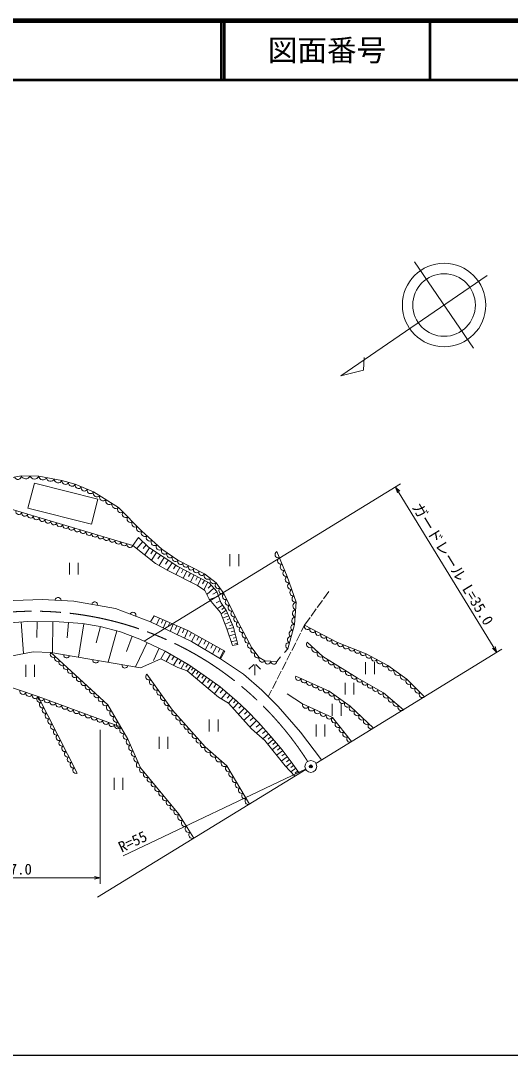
# Model space of a CAD drawing. Units: millimetres, scale not verified. Extents: x 40000 to 680000, y 20000 to 380000.
# Drawn here: x 474841 to 557630, y 205000 to 380000 of the extents above; entities that cross this region are included whole.
import ezdxf
from ezdxf.enums import TextEntityAlignment as Align

# ---------------------------------------------------------------- set-up
doc = ezdxf.new("R2010")
doc.units = ezdxf.units.MM
doc.header["$LTSCALE"] = 1000
doc.header["$PDMODE"] = 32
doc.header["$PDSIZE"] = 500
doc.linetypes.add('CHAIN', pattern=[18.5, 12, -1.5, 3.5, -1.5])
for name, color, linetype, lineweight in [('M-BGD', 7, 'Continuous', 13), ('M-BMK', 2, 'CHAIN', 13), ('M-STR-HTXT', 7, 'Continuous', 13), ('M-TTL', 2, 'Continuous', 140), ('M-TTL-BAND', 7, 'Continuous', 25), ('M-TTL-LINE', 7, 'Continuous', 50), ('M-TTL-TXT', 7, 'Continuous', 13), ('M-WORK', 1, 'Continuous', 13)]:
    doc.layers.add(name, color=color, linetype=linetype, lineweight=lineweight)
doc.layers.add('M-OTRS', color=6, linetype='Continuous')
doc.styles.add('ＭＳ ゴシック', font='')
doc.styles.get('ＭＳ ゴシック').set_extended_font_data('MS Gothic')

msp = doc.modelspace()

# ---------------------------------------------------------------- linework, layer by layer
at = {"layer": 'M-BGD'}
for p, q in [((551423, 324627), (541447, 339185)), ((553719, 336898), (528972, 319940)), ((532793, 320915), (532910, 323038)), ((528972, 319940), (532793, 320915)), ((556223, 273670), (524753, 254379)), ((523048, 253333), (487819, 231738)), ((522997, 253427), (492159, 238762))]:
    msp.add_line(p, q, dxfattribs=at)
for centre, radius in [((546435, 331906), 7059), ((546435, 331906), 5294), ((523901, 253856), 1000)]:
    msp.add_circle(centre, radius, dxfattribs=at)
at = {"layer": 'M-BMK'}
msp.add_arc((477010, 225111), 55000, 32.55093, 108.07719, dxfattribs=at)
at = {"layer": 'M-OTRS'}
msp.add_point((523901, 253856), dxfattribs=at)
at = {"layer": 'M-STR-HTXT'}
for p, q in [((539075, 301643), (495711, 275060)), ((538222, 301120), (555370, 273148)), ((538222, 301120), (538532, 300137)), ((538222, 301120), (538958, 300399)), ((555370, 273148), (554634, 273869)), ((555370, 273148), (555061, 274131)), ((488295, 260080), (488295, 234020)), ((443688, 235020), (488295, 235020)), ((488295, 235020), (487295, 235270)), ((488295, 235020), (487295, 234770))]:
    msp.add_line(p, q, dxfattribs=at)
at = {"layer": 'M-TTL'}
msp.add_line((680000, 380000), (40000, 380000), dxfattribs=at)
at = {"layer": 'M-TTL-BAND'}
msp.add_line((40000, 205000), (579000, 205000), dxfattribs=at)
at = {"layer": 'M-TTL-LINE'}
for p, q in [((508747, 380000), (508747, 370000)), ((509247, 380000), (509247, 370000)), ((543997, 380000), (543997, 370000)), ((40000, 370000), (680000, 370000))]:
    msp.add_line(p, q, dxfattribs=at)
at = {"layer": 'M-WORK'}
for p, q in [((476073, 297546), (477151, 301795)), ((477151, 301795), (487891, 299073)), ((486813, 294823), (476073, 297546)), ((487891, 299073), (486813, 294823)), ((493806, 291242), (494784, 292608)), ((494784, 292608), (496448, 290945)), ((497647, 288208), (493806, 291242)), ((495491, 291901), (494487, 290704)), ((496047, 291345), (495552, 290713)), ((496632, 290824), (495847, 289629)), ((496448, 290945), (501402, 287692)), ((497229, 290432), (496837, 289835)), ((497826, 290040), (496973, 288740)), ((498476, 289613), (498049, 288963)), ((499126, 289187), (498252, 287856)), ((499791, 288750), (499354, 288084)), ((510228, 289742), (510228, 287742)), ((511728, 289742), (511728, 287742)), ((483071, 288309), (483071, 286309)), ((484571, 288309), (484571, 286309)), ((499727, 286997), (497647, 288208)), ((500457, 288313), (499630, 287054)), ((501086, 287900), (500673, 287270)), ((501734, 287518), (501096, 286302)), ((501402, 287692), (506734, 284894)), ((502342, 287199), (502023, 286591)), ((504719, 284464), (499727, 286997)), ((502950, 286880), (502321, 285681)), ((503549, 286565), (503235, 285966)), ((504149, 286251), (503528, 285068)), ((504740, 285940), (504430, 285349)), ((505331, 285630), (504719, 284463)), ((505915, 285324), (505609, 284741)), ((505967, 283632), (504719, 284464)), ((506498, 285018), (505821, 283729)), ((506723, 282157), (505967, 283632)), ((507526, 284006), (506324, 282935)), ((507041, 284549), (506553, 284003)), ((506734, 284894), (508032, 283438)), ((508647, 279902), (506723, 282157)), ((508308, 282635), (506766, 282106)), ((508047, 283397), (507325, 283018)), ((508573, 281865), (507922, 281506)), ((508032, 283438), (508675, 281566)), ((525000, 280740), (525878, 281956)), ((526054, 282199), (526973, 283472)), ((508962, 281157), (508095, 280549)), ((508675, 281566), (509630, 280205)), ((509570, 280290), (508725, 279698)), ((509266, 280724), (508832, 280420)), ((509630, 280205), (510840, 277444)), ((523947, 279281), (524825, 280497)), ((472245, 278101), (476046, 278385)), ((474942, 278303), (475341, 272959)), ((476046, 278385), (481321, 278328)), ((477618, 278368), (477589, 275689)), ((480297, 278339), (480240, 273108)), ((481321, 278328), (485289, 278010)), ((496782, 278298), (497411, 279333)), ((496782, 278298), (503702, 274980)), ((497411, 279333), (503121, 276837)), ((498327, 278933), (497830, 277795)), ((498896, 278684), (498647, 278115)), ((499464, 278436), (498950, 277258)), ((509706, 277142), (508647, 279902)), ((510002, 279355), (509022, 278925)), ((509795, 279828), (509323, 279621)), ((510432, 278374), (509405, 277924)), ((510217, 278865), (509727, 278650)), ((522852, 277765), (523771, 279037)), ((482907, 278201), (482698, 275594)), ((485513, 277975), (484629, 272352)), ((485289, 278010), (488295, 277537)), ((488324, 277530), (487590, 274780)), ((488295, 277537), (491699, 276630)), ((491074, 276796), (489657, 271485)), ((491699, 276630), (495001, 275394)), ((500053, 278178), (499796, 277590)), ((500641, 277921), (500109, 276703)), ((501251, 277655), (500984, 277046)), ((501860, 277389), (501309, 276127)), ((502490, 277113), (502215, 276482)), ((503121, 276837), (502550, 275532)), ((503121, 276837), (509361, 273358)), ((510651, 274343), (509706, 277142)), ((510865, 277342), (509731, 277066)), ((510657, 277861), (510144, 277636)), ((511003, 276775), (510436, 276637)), ((510840, 277444), (511559, 274495)), ((522292, 276661), (522852, 277765)), ((493667, 275893), (492704, 273319)), ((496199, 274830), (494249, 270694)), ((495001, 275394), (499293, 273371)), ((503743, 276490), (503396, 275868)), ((503702, 274980), (508652, 272072)), ((504365, 276144), (503713, 274974)), ((504950, 275817), (504624, 275232)), ((505535, 275491), (504868, 274295)), ((506133, 275158), (505800, 274559)), ((506732, 274824), (506049, 273601)), ((511141, 276208), (510106, 275956)), ((511393, 275173), (510449, 274943)), ((511267, 275690), (510750, 275564)), ((520663, 273451), (521342, 274789)), ((521478, 275056), (522156, 276394)), ((498266, 273855), (497292, 271788)), ((499293, 273371), (498554, 272087)), ((499293, 273371), (503245, 271055)), ((507343, 274483), (507002, 273872)), ((507955, 274142), (507257, 272891)), ((508580, 273793), (508231, 273168)), ((509205, 273445), (508492, 272166)), ((509361, 273358), (508652, 272072)), ((511559, 274495), (510651, 274343)), ((511512, 274687), (511039, 274572)), ((519459, 273122), (520008, 273740)), ((519848, 271846), (520527, 273184)), ((495104, 270547), (498554, 272087)), ((498554, 272087), (501390, 270612)), ((500156, 272866), (499432, 271630)), ((500774, 272503), (500412, 271886)), ((501392, 272141), (500704, 270968)), ((501978, 271798), (501634, 271211)), ((502565, 271454), (501953, 270411)), ((508652, 272072), (512509, 269463)), ((518132, 271625), (518796, 272373)), ((519034, 270241), (519713, 271579)), ((533173, 271491), (533173, 269491)), ((534673, 271491), (534673, 269491)), ((475685, 271019), (475685, 269019)), ((477185, 271019), (477185, 269019)), ((501390, 270612), (502978, 270044)), ((503086, 271148), (502781, 270626)), ((502978, 270044), (508273, 265582)), ((503590, 270815), (503027, 270004)), ((503245, 271055), (505854, 269240)), ((504001, 270530), (503719, 270124)), ((504412, 270244), (503795, 269357)), ((504855, 269936), (504547, 269492)), ((505299, 269627), (504625, 268657)), ((514237, 271125), (513414, 270302)), ((514414, 269302), (514414, 271052)), ((515414, 270302), (514591, 271125)), ((518219, 268636), (518898, 269973)), ((505785, 269290), (505447, 268805)), ((506270, 268953), (505532, 267892)), ((505854, 269240), (508577, 267349)), ((506800, 268584), (506432, 268053)), ((507331, 268215), (506525, 267055)), ((507911, 267812), (507508, 267232)), ((512509, 269463), (515629, 266740)), ((517405, 267031), (518083, 268368)), ((529684, 268002), (529684, 266002)), ((531184, 268002), (531184, 266002)), ((508491, 267409), (507609, 266141)), ((508577, 267349), (511413, 264929)), ((509084, 266916), (508583, 266329)), ((509672, 266415), (508727, 265308)), ((515629, 266740), (518351, 264018)), ((516709, 265660), (517269, 266763)), ((522504, 264423), (519894, 266125)), ((477816, 265665), (484396, 252732)), ((508273, 265582), (509993, 264542)), ((510225, 265943), (509753, 265389)), ((510779, 265470), (509989, 264545)), ((509993, 264542), (513850, 260231)), ((511689, 264664), (510755, 263691)), ((511242, 265075), (510847, 264612)), ((511413, 264929), (513014, 263391)), ((527519, 264445), (527519, 262445)), ((529019, 264445), (529019, 262445)), ((512662, 263729), (511657, 262683)), ((512176, 264196), (511709, 263710)), ((513682, 262698), (512588, 261642)), ((513179, 263220), (512657, 262717)), ((513014, 263391), (515029, 261301)), ((518351, 264018), (522152, 259650)), ((506738, 261787), (506738, 259787)), ((508238, 261787), (508238, 259787)), ((514738, 261603), (513602, 260509)), ((514210, 262150), (513663, 261623)), ((515273, 261024), (514681, 260503)), ((515029, 261301), (517130, 258914)), ((524777, 260940), (524777, 258940)), ((526277, 260940), (526277, 258940)), ((513850, 260231), (516148, 258236)), ((515794, 260432), (514714, 259482)), ((516269, 259892), (515729, 259417)), ((516744, 259352), (515810, 258530)), ((522152, 259650), (525720, 254972)), ((498233, 258851), (498233, 256851)), ((499733, 258851), (499733, 256851)), ((516148, 258236), (519551, 253963)), ((517557, 258410), (516633, 257627)), ((517155, 258885), (516680, 258482)), ((517130, 258914), (519044, 256654)), ((518340, 257486), (517388, 256680)), ((517948, 257948), (517486, 257556)), ((519138, 256528), (518117, 255764)), ((518743, 257010), (518267, 256607)), ((519902, 255506), (518912, 254766)), ((519520, 256017), (519009, 255635)), ((519044, 256654), (520556, 254638)), ((519551, 253963), (521200, 252201)), ((520642, 254516), (519696, 253809)), ((520272, 255011), (519777, 254641)), ((520995, 254043), (520522, 253689)), ((520556, 254638), (522002, 252692)), ((521349, 253570), (520508, 252941)), ((521703, 253097), (521229, 252743)), ((490637, 251910), (490637, 249910)), ((492137, 251910), (492137, 249910))]:
    msp.add_line(p, q, dxfattribs=at)
for points in [[(461588, 297570), (471607, 302381), (474940, 303019), (477889, 302944), (481822, 302225), (484053, 301582), (487154, 300297), (491352, 297687), (495332, 293650), (498698, 290587), (501439, 288734), (505901, 286428), (507887, 284906), (509210, 283090), (511130, 279214), (513937, 273901), (515185, 272313), (516131, 271708), (518132, 271625)], [(462036, 290664), (471088, 297993), (493806, 291242)], [(518136, 290190), (519894, 285993), (521426, 281625), (521142, 277881), (520008, 273740)], [(496782, 278298), (490883, 280567), (483849, 281815), (478460, 282098), (473695, 281928), (467456, 280794), (463031, 279716), (460299, 278676)], [(522852, 277765), (528431, 274804), (533253, 272932), (536940, 270947), (540117, 268621), (543107, 265630)], [(523270, 274861), (525936, 272478), (531721, 268848), (536203, 266295), (539572, 263463)], [(439388, 259993), (458362, 269687), (476952, 273270), (479959, 273156), (495104, 270547)], [(479959, 273156), (489558, 264270), (492961, 258485), (495117, 253649), (501583, 245764), (504109, 241723)], [(460922, 270180), (467435, 269182), (477816, 265665), (491738, 260564)], [(496180, 269447), (500529, 263358), (506050, 257156), (509714, 253951), (513544, 247507)], [(521341, 269131), (527013, 266579), (530530, 264083), (534476, 260339)], [(522504, 264423), (527552, 262154), (530796, 258083)]]:
    msp.add_lwpolyline(points, dxfattribs=at)
for centre, radius, start, end in [((474371, 302982), 570, 197.87733, 3.80328), ((475685, 303295), 794, 200.27058, 336.79182), ((477159, 303257), 794, 200.27058, 336.79182), ((478580, 303015), 694, 185.87892, 333.41444), ((479891, 302775), 694, 185.87892, 333.41444), ((481201, 302536), 694, 185.87892, 333.41444), ((482404, 302148), 587, 172.44609, 335.40676), ((483520, 301827), 587, 172.44609, 335.40676), ((484594, 301426), 563, 163.90645, 331.05242), ((485628, 300998), 563, 163.90645, 331.05242), ((486661, 300569), 563, 163.90645, 331.05242), ((487748, 300082), 632, 160.16694, 316.1011), ((488798, 299430), 632, 160.16694, 316.1011), ((489847, 298778), 632, 160.16694, 316.1011), ((490897, 298125), 632, 160.16694, 316.1011), ((491801, 297334), 571, 141.77092, 307.4183), ((474549, 296980), 515, 165.16846, 341.73516), ((475537, 296687), 515, 165.16846, 341.73516), ((476525, 296393), 515, 165.16846, 341.73516), ((477512, 296100), 515, 165.16846, 341.73516), ((478500, 295806), 515, 165.16846, 341.73516), ((492597, 296526), 571, 141.77092, 307.4183), ((493393, 295719), 571, 141.77092, 307.4183), ((479488, 295513), 515, 165.16846, 341.73516), ((480475, 295219), 515, 165.16846, 341.73516), ((481463, 294926), 515, 165.16846, 341.73516), ((482451, 294632), 515, 165.16846, 341.73516), ((483439, 294339), 515, 165.16846, 341.73516), ((484426, 294045), 515, 165.16846, 341.73516), ((494189, 294912), 571, 141.77092, 307.4183), ((494985, 294104), 571, 141.77092, 307.4183), ((485414, 293752), 515, 165.16846, 341.73516), ((486402, 293458), 515, 165.16846, 341.73516), ((487390, 293165), 515, 165.16846, 341.73516), ((488377, 292871), 515, 165.16846, 341.73516), ((489365, 292578), 515, 165.16846, 341.73516), ((490353, 292284), 515, 165.16846, 341.73516), ((495802, 293322), 574, 145.06592, 310.32265), ((496644, 292556), 574, 145.06592, 310.32265), ((491341, 291991), 515, 165.16846, 341.73516), ((492328, 291697), 515, 165.16846, 341.73516), ((493316, 291404), 515, 165.16846, 341.73516), ((497485, 291790), 574, 145.06592, 310.32265), ((498326, 291025), 574, 145.06592, 310.32265), ((499185, 290323), 554, 151.5568, 320.33666), ((500099, 289706), 554, 151.5568, 320.33666), ((501013, 289088), 554, 151.5568, 320.33666), ((518424, 289694), 574, 120.10382, 285.35564), ((518863, 288645), 574, 120.10382, 285.35564), ((501886, 288506), 502, 152.92949, 332.39719), ((502779, 288044), 502, 152.92949, 332.39719), ((503671, 287583), 502, 152.92949, 332.39719), ((504564, 287122), 502, 152.92949, 332.39719), ((519303, 287595), 574, 120.10382, 285.35564), ((519743, 286546), 574, 120.10382, 285.35564), ((505456, 286660), 502, 152.92949, 332.39719), ((506484, 286159), 641, 155.24162, 309.80602), ((507476, 285398), 641, 155.24162, 309.80602), ((520166, 285475), 585, 117.65525, 280.99112), ((508271, 284490), 565, 132.74209, 299.45448), ((508932, 283583), 565, 132.74209, 299.45448), ((520549, 284383), 585, 117.65525, 280.99112), ((520932, 283291), 585, 117.65525, 280.99112), ((481155, 281957), 500, 356.98721, 176.98721), ((509488, 282625), 542, 120.81551, 291.86654), ((509968, 281656), 542, 120.81551, 291.86654), ((521315, 282199), 585, 117.65525, 280.99112), ((487366, 281191), 500, 349.93931, 169.93931), ((510448, 280687), 542, 120.81551, 291.86654), ((510928, 279717), 542, 120.81551, 291.86654), ((521425, 279742), 642, 98.4154, 252.91997), ((521520, 280990), 642, 98.4154, 252.91997), ((493832, 279432), 500, 338.96249, 158.96249), ((511364, 278772), 501, 117.9454, 297.76479), ((511832, 277886), 501, 117.9454, 297.76479), ((521331, 278494), 642, 98.4154, 252.91997), ((512300, 277001), 501, 117.9454, 297.76479), ((512768, 276115), 501, 117.9454, 297.76479), ((520754, 276318), 538, 78.73154, 250.62544), ((521037, 277354), 538, 78.73154, 250.62544), ((523330, 277542), 527, 154.98962, 329.10608), ((524260, 277048), 527, 154.98962, 329.10608), ((525189, 276555), 527, 154.98962, 329.10608), ((513236, 275230), 501, 117.9454, 297.76479), ((513704, 274344), 501, 117.9454, 297.76479), ((520186, 274248), 538, 78.73154, 250.62544), ((520470, 275283), 538, 78.73154, 250.62544), ((523784, 274542), 605, 148.218, 308.21297), ((526119, 276061), 527, 154.98962, 329.10608), ((527049, 275568), 527, 154.98962, 329.10608), ((527979, 275075), 527, 154.98962, 329.10608), ((528920, 274633), 518, 160.72138, 336.84268), ((480330, 272817), 503, 137.56328, 316.85492), ((514253, 273507), 505, 128.72417, 307.59028), ((514877, 272713), 505, 128.72417, 307.59028), ((524673, 273748), 605, 148.218, 308.21297), ((525561, 272954), 605, 148.218, 308.21297), ((529884, 274259), 518, 160.72138, 336.84268), ((530849, 273884), 518, 160.72138, 336.84268), ((531813, 273510), 518, 160.72138, 336.84268), ((532777, 273136), 518, 160.72138, 336.84268), ((481068, 272133), 503, 137.56328, 316.85492), ((481807, 271450), 503, 137.56328, 316.85492), ((482604, 272701), 500, 170.22478, 350.22478), ((487531, 271852), 500, 170.22478, 350.22478), ((515693, 272065), 565, 153.98421, 320.7773), ((516631, 271688), 501, 177.73593, 357.54989), ((517632, 271647), 501, 177.73593, 357.54989), ((526457, 272238), 574, 155.30067, 320.48682), ((527421, 271633), 574, 155.30067, 320.48682), ((528386, 271028), 574, 155.30067, 320.48682), ((533725, 272705), 524, 154.3245, 329.07399), ((534647, 272209), 524, 154.3245, 329.07399), ((535569, 271712), 524, 154.3245, 329.07399), ((536491, 271216), 524, 154.3245, 329.07399), ((482545, 270766), 503, 137.56328, 316.85492), ((483283, 270083), 503, 137.56328, 316.85492), ((484022, 269399), 503, 137.56328, 316.85492), ((492459, 271003), 500, 170.22478, 350.22478), ((529350, 270423), 574, 155.30067, 320.48682), ((530314, 269818), 574, 155.30067, 320.48682), ((537576, 270705), 680, 159.17445, 308.40663), ((538635, 269929), 680, 159.17445, 308.40663), ((484760, 268716), 503, 137.56328, 316.85492), ((485499, 268032), 503, 137.56328, 316.85492), ((496520, 269032), 536, 129.35052, 301.72483), ((497141, 268163), 536, 129.35052, 301.72483), ((521821, 268936), 519, 157.83769, 333.70682), ((522767, 268510), 519, 157.83769, 333.70682), ((523712, 268085), 519, 157.83769, 333.70682), ((524658, 267660), 519, 157.83769, 333.70682), ((531279, 269213), 574, 155.30067, 320.48682), ((532177, 268606), 516, 152.10685, 328.55972), ((533074, 268096), 516, 152.10685, 328.55972), ((533970, 267585), 516, 152.10685, 328.55972), ((539694, 269154), 680, 159.17445, 308.40663), ((540511, 268268), 530, 138.19547, 311.80453), ((541259, 267520), 530, 138.19547, 311.80453), ((475237, 266592), 550, 166.52902, 336.03844), ((476275, 266240), 550, 166.52902, 336.03844), ((477313, 265888), 550, 166.52902, 336.03844), ((486237, 267349), 503, 137.56328, 316.85492), ((486975, 266665), 503, 137.56328, 316.85492), ((487714, 265982), 503, 137.56328, 316.85492), ((497762, 267293), 536, 129.35052, 301.72483), ((498384, 266423), 536, 129.35052, 301.72483), ((525603, 267234), 519, 157.83769, 333.70682), ((526548, 266809), 519, 157.83769, 333.70682), ((527476, 266300), 541, 148.94381, 320.33127), ((534866, 267075), 516, 152.10685, 328.55972), ((535762, 266564), 516, 152.10685, 328.55972), ((536658, 265982), 553, 145.42446, 314.47608), ((542007, 266773), 530, 138.19547, 311.80453), ((542754, 266025), 530, 138.19547, 311.80453), ((478067, 265211), 519, 119.01827, 294.91316), ((478323, 265511), 530, 163.16494, 336.59181), ((478537, 264288), 519, 119.01827, 294.91316), ((479318, 265147), 530, 163.16494, 336.59181), ((480312, 264783), 530, 163.16494, 336.59181), ((481307, 264418), 530, 163.16494, 336.59181), ((488452, 265298), 503, 137.56328, 316.85492), ((489191, 264614), 503, 137.56328, 316.85492), ((489895, 263820), 563, 126.88262, 294.04847), ((499005, 265553), 536, 129.35052, 301.72483), ((499626, 264683), 536, 129.35052, 301.72483), ((523032, 264248), 556, 161.61223, 329.98583), ((528356, 265676), 541, 148.94381, 320.33127), ((529235, 265052), 541, 148.94381, 320.33127), ((530114, 264428), 541, 148.94381, 320.33127), ((537500, 265274), 553, 145.42446, 314.47608), ((538342, 264565), 553, 145.42446, 314.47608), ((479007, 263364), 519, 119.01827, 294.91316), ((479477, 262440), 519, 119.01827, 294.91316), ((482301, 264054), 530, 163.16494, 336.59181), ((483296, 263690), 530, 163.16494, 336.59181), ((484290, 263325), 530, 163.16494, 336.59181), ((485284, 262961), 530, 163.16494, 336.59181), ((486279, 262597), 530, 163.16494, 336.59181), ((490463, 262856), 563, 126.88262, 294.04847), ((500247, 263814), 536, 129.35052, 301.72483), ((500889, 262983), 519, 133.8089, 309.54486), ((501579, 262208), 519, 133.8089, 309.54486), ((524041, 263794), 556, 161.61223, 329.98583), ((525051, 263340), 556, 161.61223, 329.98583), ((526061, 262887), 556, 161.61223, 329.98583), ((527070, 262433), 556, 161.61223, 329.98583), ((530956, 263742), 546, 141.32866, 311.68621), ((531746, 262993), 546, 141.32866, 311.68621), ((532535, 262244), 546, 141.32866, 311.68621), ((539185, 263857), 553, 145.42446, 314.47608), ((479947, 261516), 519, 119.01827, 294.91316), ((480417, 260592), 519, 119.01827, 294.91316), ((487273, 262232), 530, 163.16494, 336.59181), ((488268, 261868), 530, 163.16494, 336.59181), ((489262, 261504), 530, 163.16494, 336.59181), ((490257, 261139), 530, 163.16494, 336.59181), ((491030, 261892), 563, 126.88262, 294.04847), ((491251, 260775), 530, 163.16494, 336.59181), ((491597, 260927), 563, 126.88262, 294.04847), ((502269, 261433), 519, 133.8089, 309.54486), ((502959, 260658), 519, 133.8089, 309.54486), ((527893, 261760), 521, 130.85223, 306.23726), ((528542, 260946), 521, 130.85223, 306.23726), ((533324, 261496), 546, 141.32866, 311.68621), ((534113, 260747), 546, 141.32866, 311.68621), ((480887, 259669), 519, 119.01827, 294.91316), ((481357, 258745), 519, 119.01827, 294.91316), ((492164, 259963), 563, 126.88262, 294.04847), ((492732, 258999), 563, 126.88262, 294.04847), ((503649, 259882), 519, 133.8089, 309.54486), ((504339, 259107), 519, 133.8089, 309.54486), ((529190, 260132), 521, 130.85223, 306.23726), ((529839, 259318), 521, 130.85223, 306.23726), ((481827, 257821), 519, 119.01827, 294.91316), ((482297, 256897), 519, 119.01827, 294.91316), ((493204, 258013), 530, 117.3009, 290.74873), ((493635, 257046), 530, 117.3009, 290.74873), ((505029, 258332), 519, 133.8089, 309.54486), ((505720, 257557), 519, 133.8089, 309.54486), ((530488, 258503), 521, 130.85223, 306.23726), ((482767, 255974), 519, 119.01827, 294.91316), ((483237, 255050), 519, 119.01827, 294.91316), ((494067, 256079), 530, 117.3009, 290.74873), ((494498, 255112), 530, 117.3009, 290.74873), ((506587, 256846), 620, 149.99374, 307.64488), ((507503, 256045), 620, 149.99374, 307.64488), ((508419, 255244), 620, 149.99374, 307.64488), ((483707, 254126), 519, 119.01827, 294.91316), ((494929, 254145), 530, 117.3009, 290.74873), ((509335, 254442), 620, 149.99374, 307.64488), ((510019, 253510), 537, 124.65238, 296.80487), ((484177, 253202), 519, 119.01827, 294.91316), ((495448, 253261), 510, 130.4758, 308.23756), ((496094, 252472), 510, 130.4758, 308.23756), ((496741, 251684), 510, 130.4758, 308.23756), ((510566, 252589), 537, 124.65238, 296.80487), ((511113, 251669), 537, 124.65238, 296.80487), ((497388, 250896), 510, 130.4758, 308.23756), ((498034, 250107), 510, 130.4758, 308.23756), ((511660, 250748), 537, 124.65238, 296.80487), ((512208, 249828), 537, 124.65238, 296.80487), ((498681, 249319), 510, 130.4758, 308.23756), ((499328, 248530), 510, 130.4758, 308.23756), ((512755, 248907), 537, 124.65238, 296.80487), ((499974, 247742), 510, 130.4758, 308.23756), ((500621, 246953), 510, 130.4758, 308.23756), ((513302, 247986), 537, 124.65238, 296.80487), ((501268, 246165), 510, 130.4758, 308.23756), ((501988, 245315), 605, 131.98874, 292.02961), ((502619, 244304), 605, 131.98874, 292.02961), ((503251, 243294), 605, 131.98874, 292.02961), ((503882, 242284), 605, 131.98874, 292.02961)]:
    msp.add_arc(centre, radius, start, end, dxfattribs=at)

# ---------------------------------------------------------------- texts
at = {"layer": 'M-BGD', "style": 'ＭＳ ゴシック'}
msp.add_text('R=55', height=1833, rotation=25.433, dxfattribs=at).set_placement((492159, 238762), align=Align.BOTTOM_LEFT)
at = {"layer": 'M-STR-HTXT', "style": 'ＭＳ ゴシック'}
msp.add_text('ガードレール L=35.0', height=1833, rotation=301.509, dxfattribs=at).set_placement((540455, 297477), align=Align.BOTTOM_LEFT)
msp.add_text('ガードレール L=47.0', height=1833, dxfattribs=at).set_placement((453008, 235020), align=Align.BOTTOM_LEFT)
at = {"layer": 'M-TTL-TXT', "style": 'ＭＳ ゴシック'}
msp.add_text('図面番号', height=3666, dxfattribs=at).set_placement((526622, 375000), align=Align.MIDDLE_CENTER)

doc.saveas('drawing.dxf')
